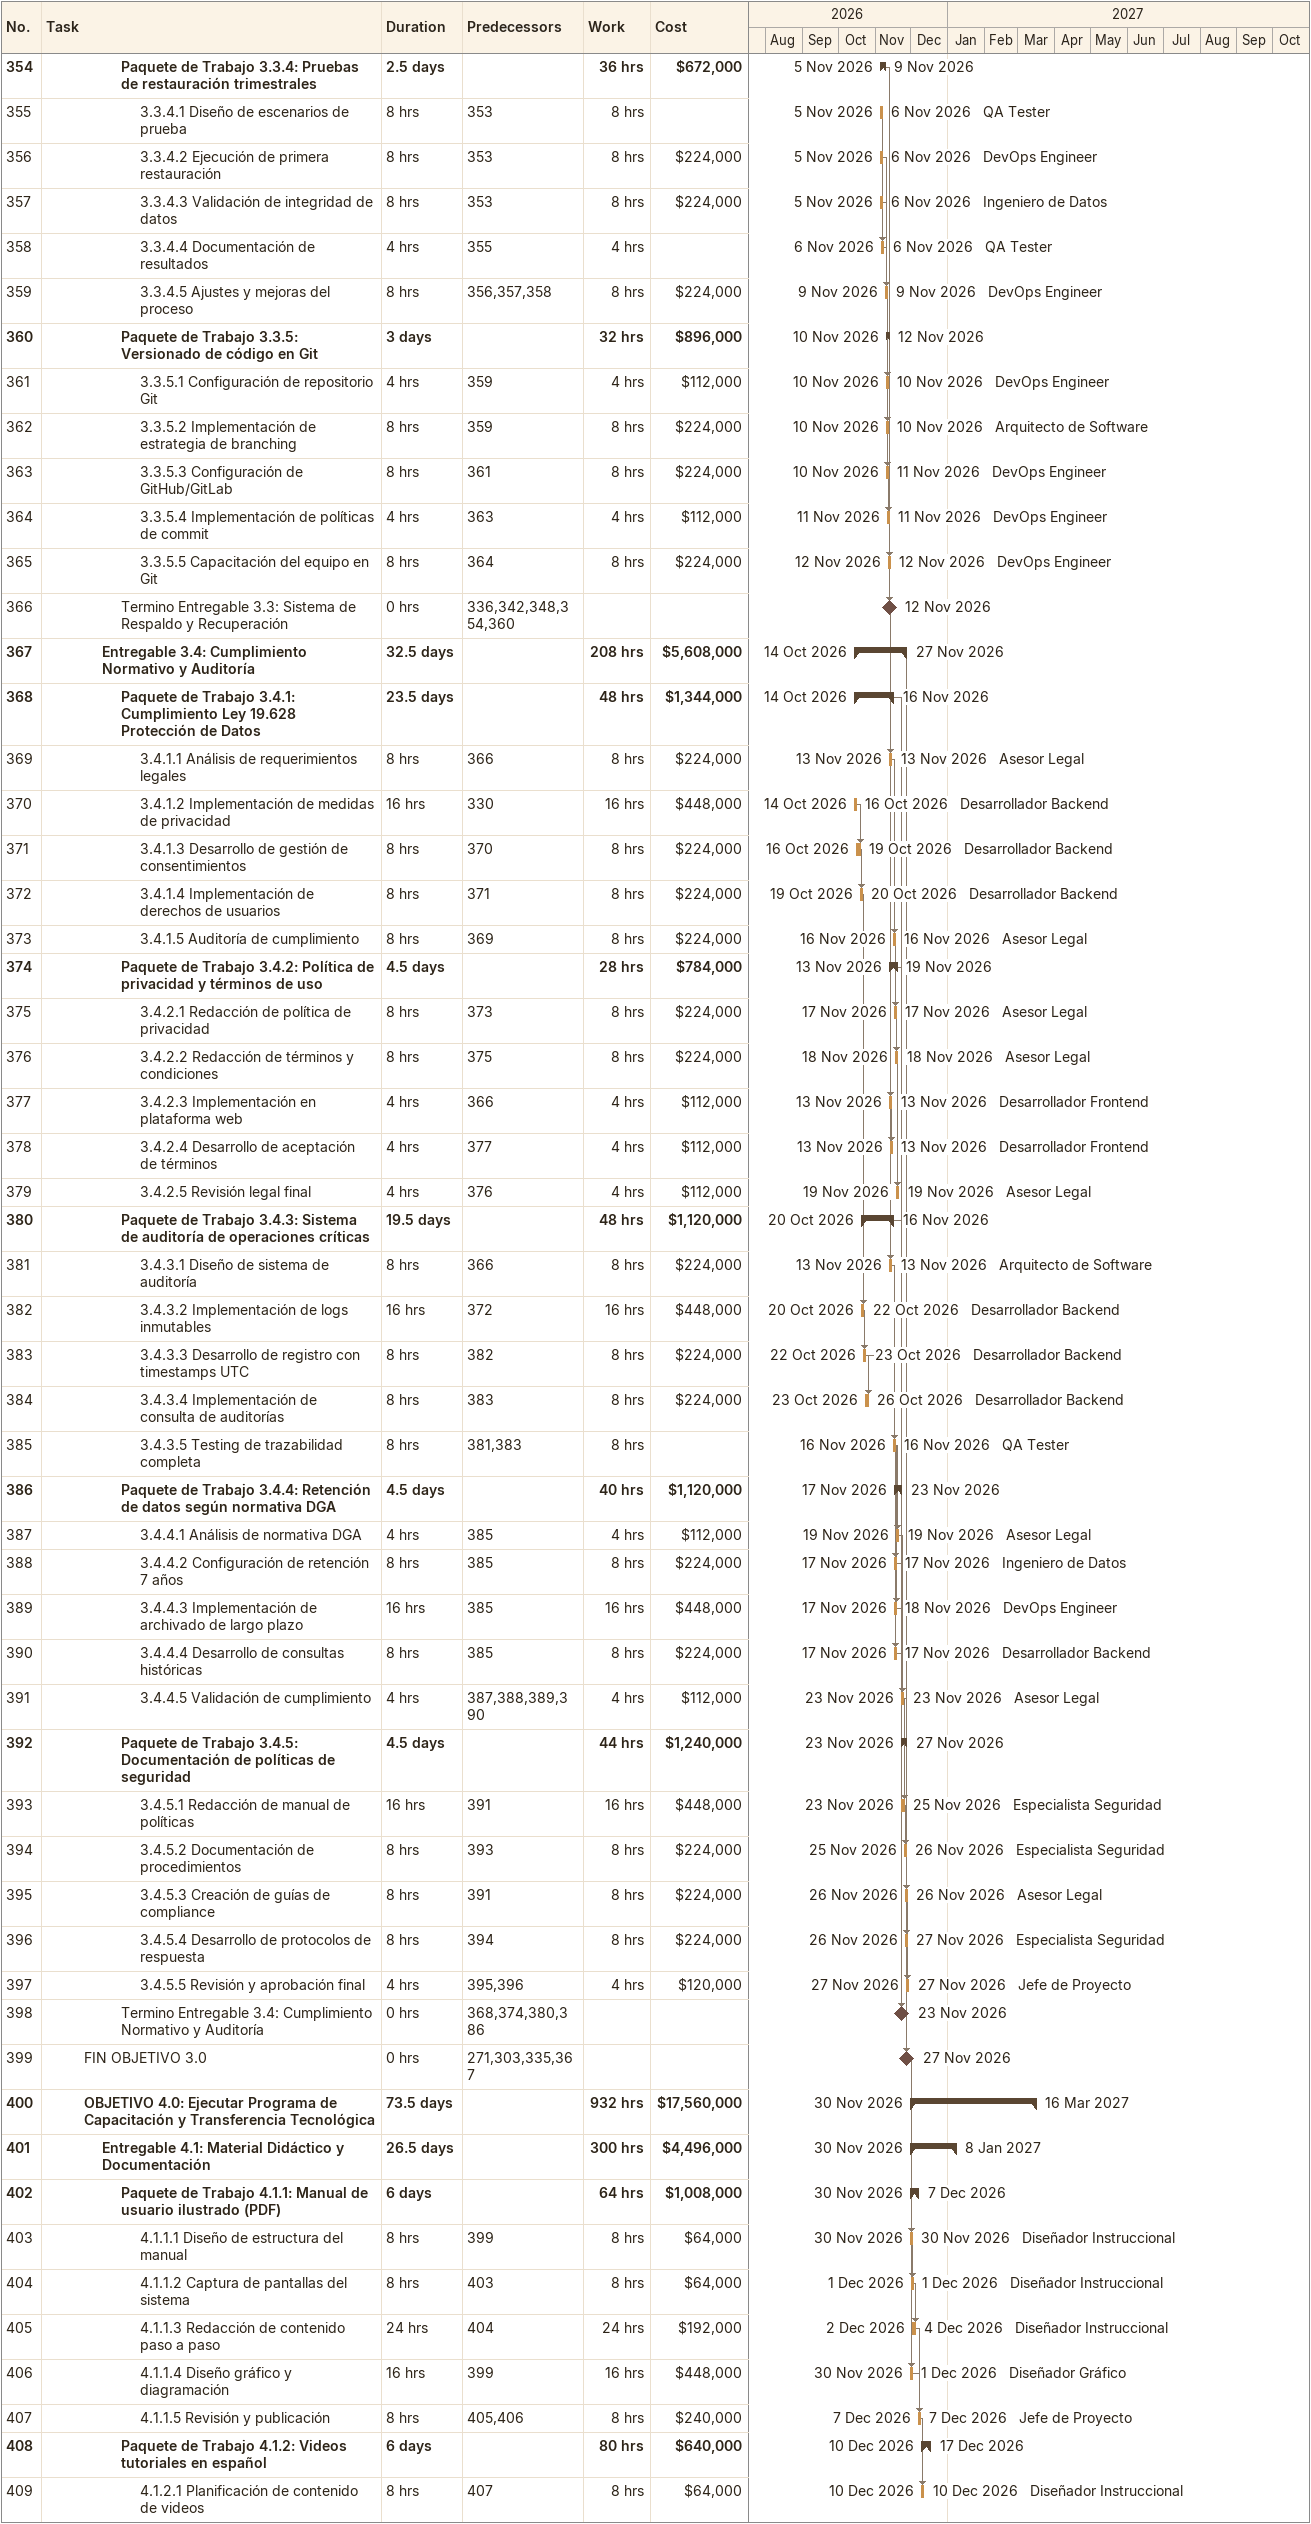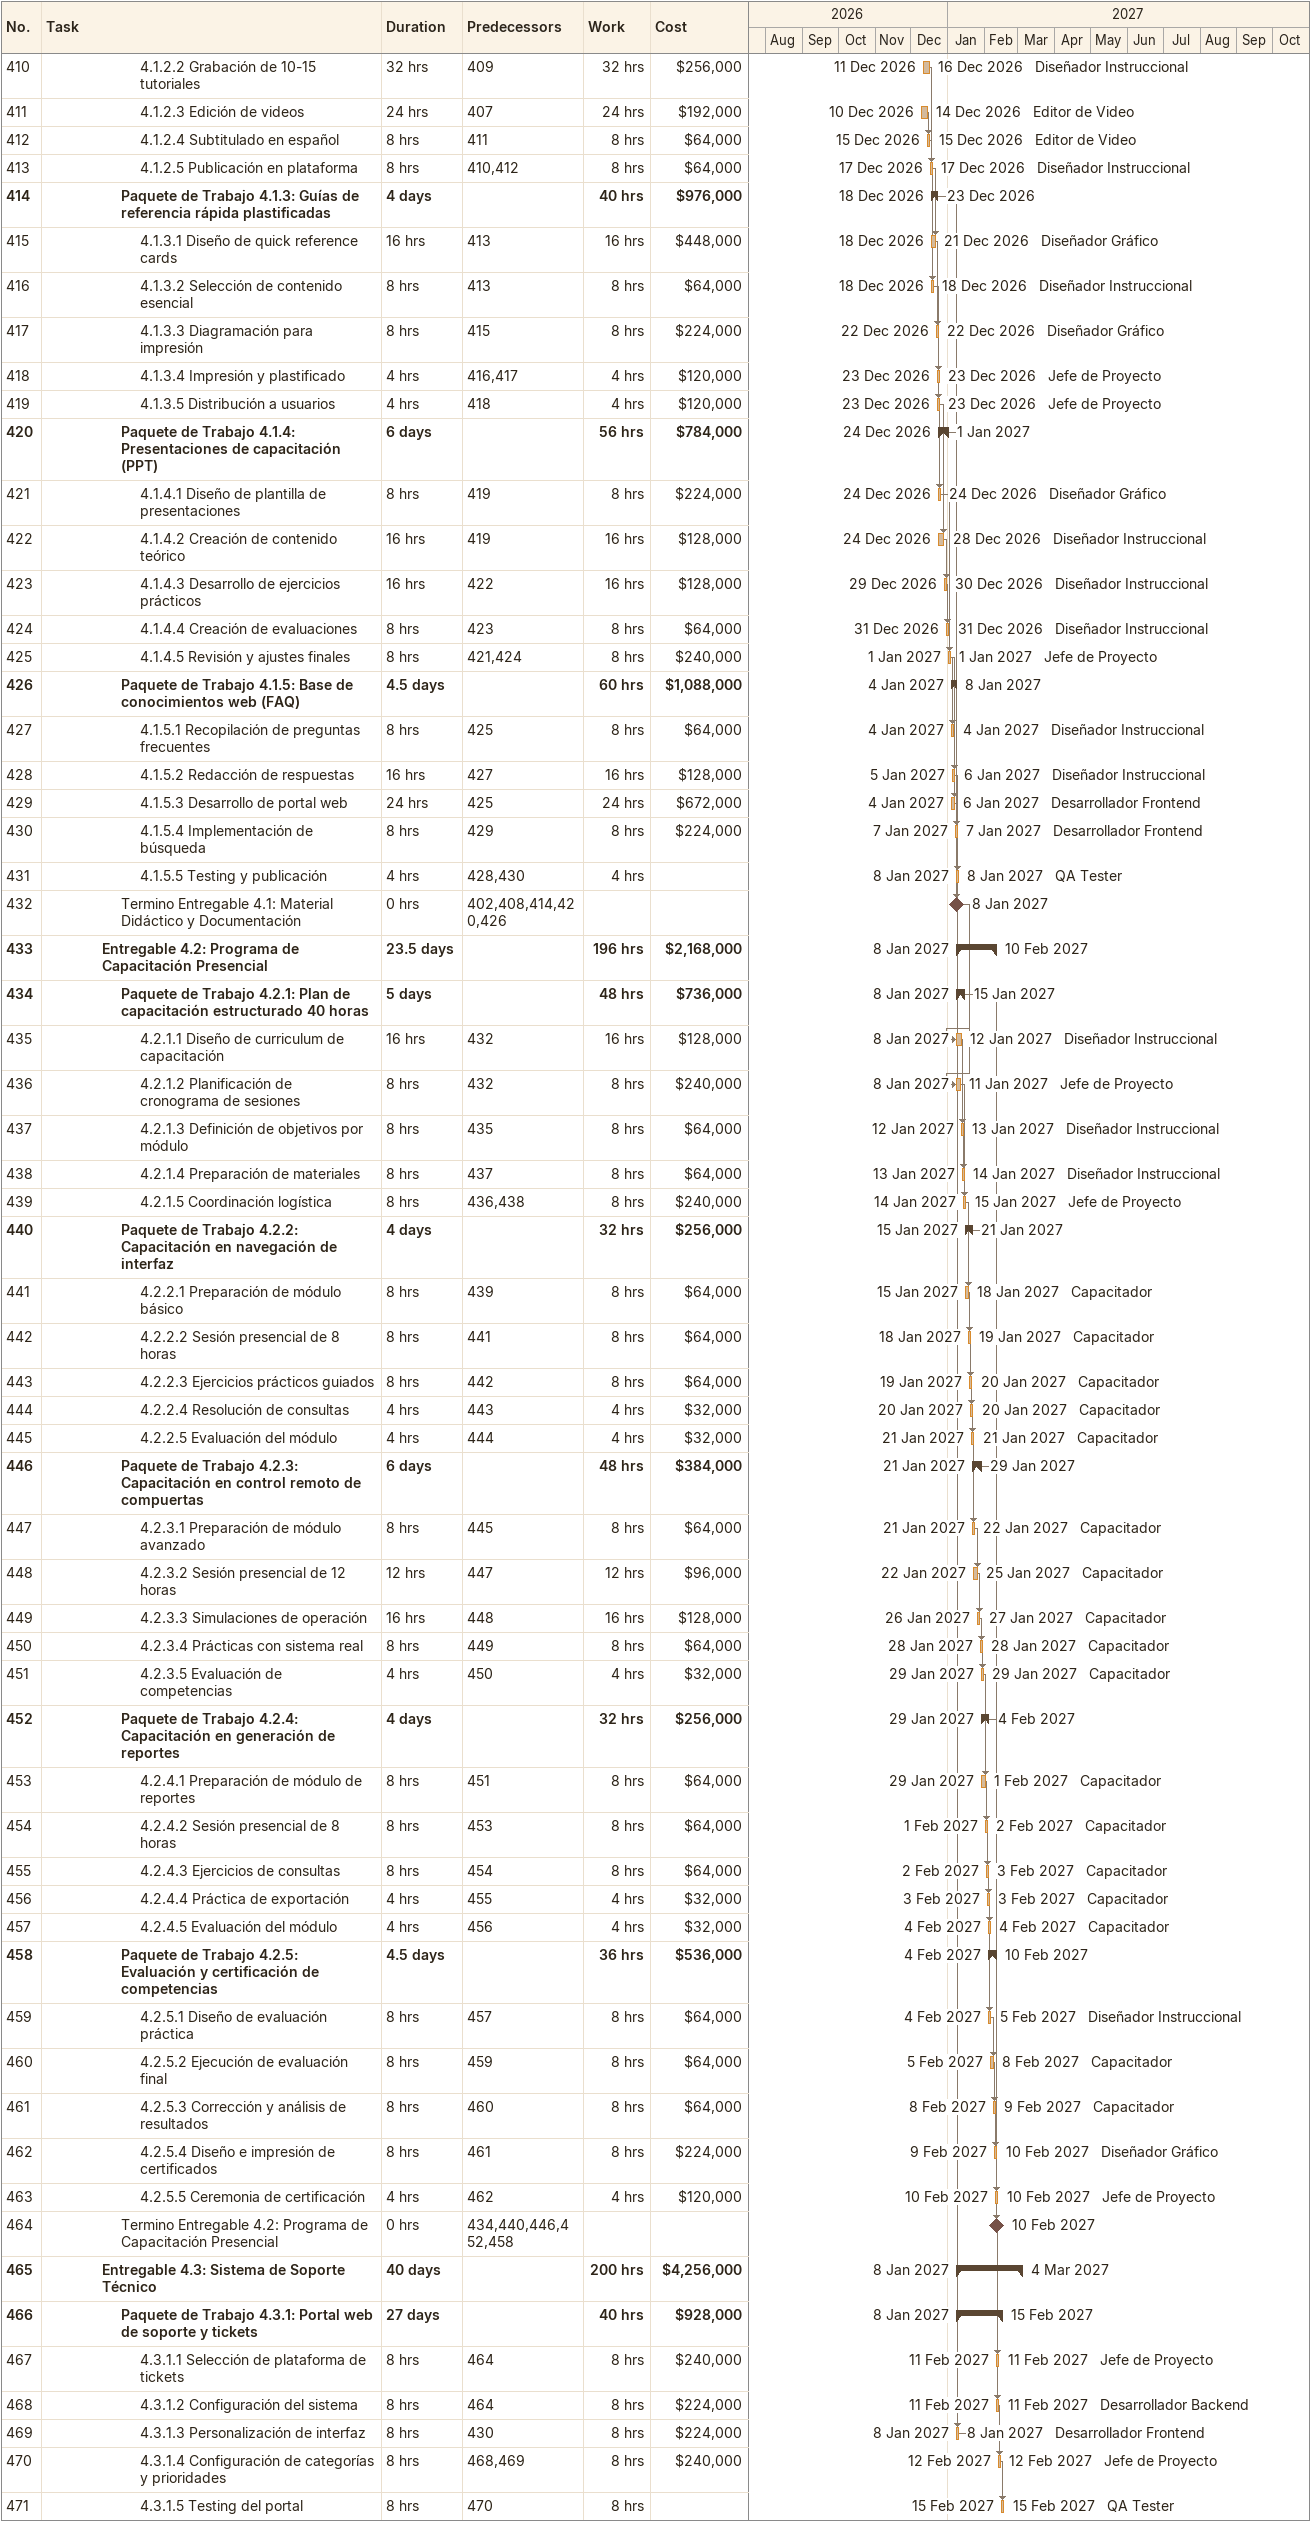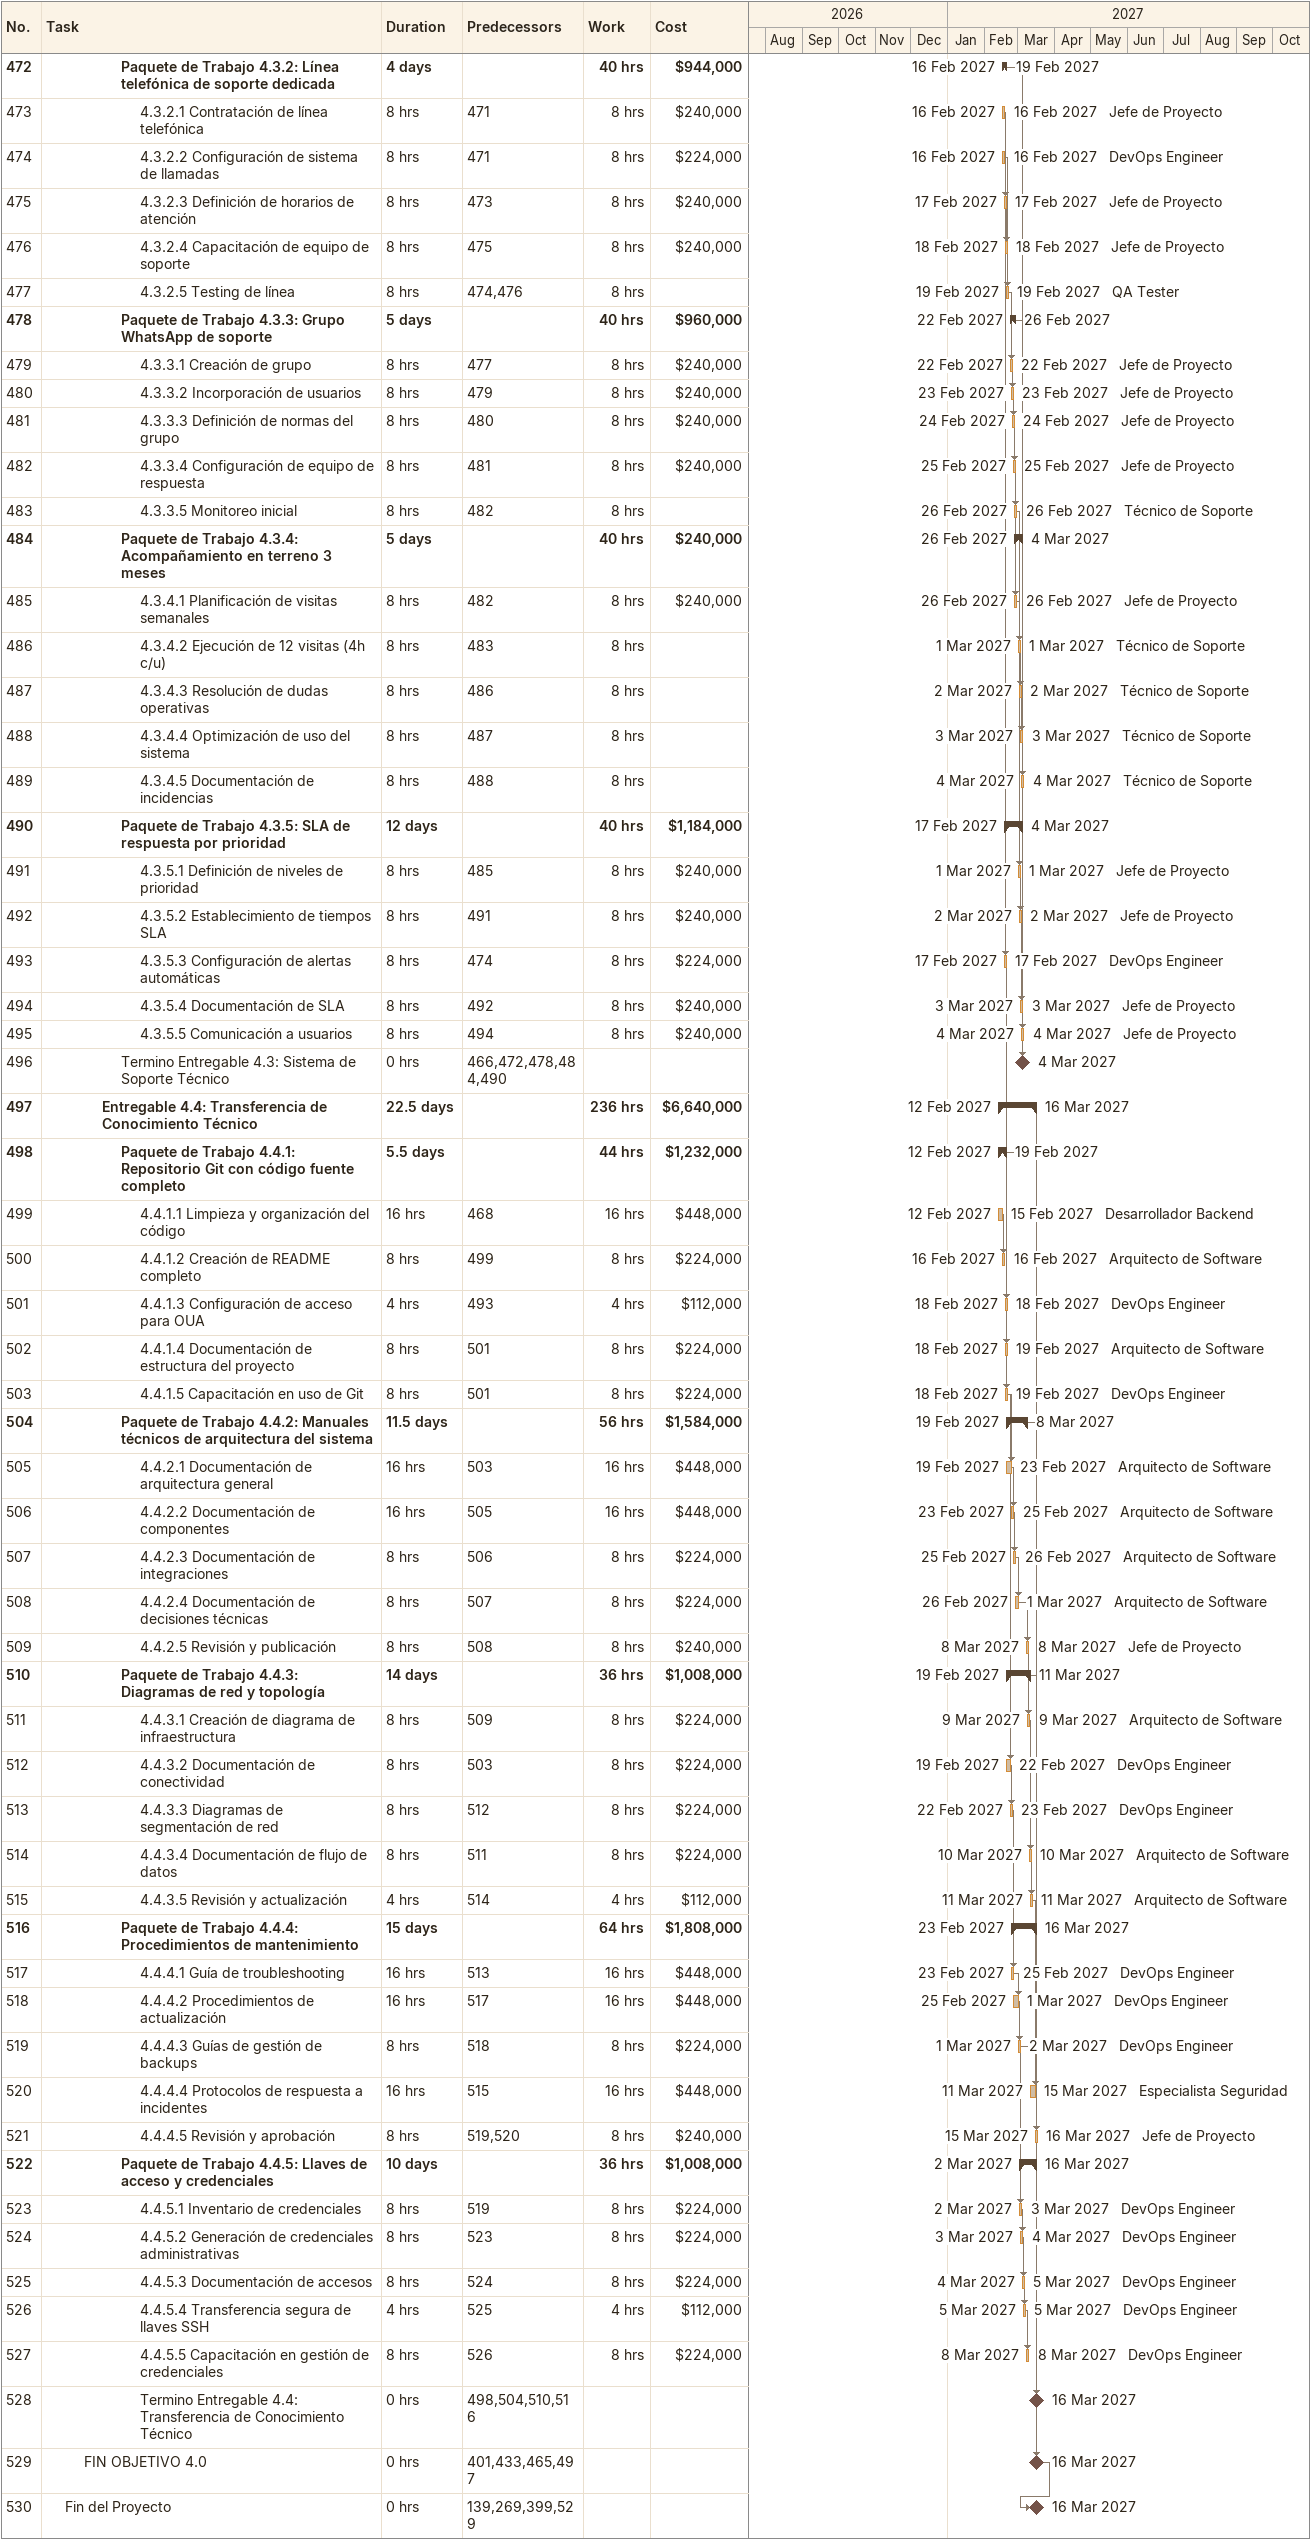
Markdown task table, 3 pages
| ID | Level | Task | Duration | Start | Finish | Predecessors | Resources | Work (h) | Cost ($) |
|---|---|---|---|---|---|---|---|---|---|
| 354 | 5 | **Paquete de Trabajo 3.3.4: Pruebas de restauración trimestrales** | 2.5d | 2026-11-05 | 2026-11-09 |  |  | 36 | 672000 |
| 355 | 6 | 3.3.4.1 Diseño de escenarios de prueba | 8h | 2026-11-05 | 2026-11-06 | 353 | QA Tester | 8 |  |
| 356 | 6 | 3.3.4.2 Ejecución de primera restauración | 8h | 2026-11-05 | 2026-11-06 | 353 | DevOps Engineer | 8 | 224000 |
| 357 | 6 | 3.3.4.3 Validación de integridad de datos | 8h | 2026-11-05 | 2026-11-06 | 353 | Ingeniero de Datos | 8 | 224000 |
| 358 | 6 | 3.3.4.4 Documentación de resultados | 4h | 2026-11-06 | 2026-11-06 | 355 | QA Tester | 4 |  |
| 359 | 6 | 3.3.4.5 Ajustes y mejoras del proceso | 8h | 2026-11-09 | 2026-11-09 | 356, 357, 358 | DevOps Engineer | 8 | 224000 |
| 360 | 5 | **Paquete de Trabajo 3.3.5: Versionado de código en Git** | 3d | 2026-11-10 | 2026-11-12 |  |  | 32 | 896000 |
| 361 | 6 | 3.3.5.1 Configuración de repositorio Git | 4h | 2026-11-10 | 2026-11-10 | 359 | DevOps Engineer | 4 | 112000 |
| 362 | 6 | 3.3.5.2 Implementación de estrategia de branching | 8h | 2026-11-10 | 2026-11-10 | 359 | Arquitecto de Software | 8 | 224000 |
| 363 | 6 | 3.3.5.3 Configuración de GitHub/GitLab | 8h | 2026-11-10 | 2026-11-11 | 361 | DevOps Engineer | 8 | 224000 |
| 364 | 6 | 3.3.5.4 Implementación de políticas de commit | 4h | 2026-11-11 | 2026-11-11 | 363 | DevOps Engineer | 4 | 112000 |
| 365 | 6 | 3.3.5.5 Capacitación del equipo en Git | 8h | 2026-11-12 | 2026-11-12 | 364 | DevOps Engineer | 8 | 224000 |
| 366 | 5 | Termino Entregable 3.3: Sistema de Respaldo y Recuperación | 0h | 2026-11-12 | 2026-11-12 | 336, 342, 348, 354, 360 |  |  |  |
| 367 | 4 | **Entregable 3.4: Cumplimiento Normativo y Auditoría** | 32.5d | 2026-10-14 | 2026-11-27 |  |  | 208 | 5608000 |
| 368 | 5 | **Paquete de Trabajo 3.4.1: Cumplimiento Ley 19.628 Protección de Datos** | 23.5d | 2026-10-14 | 2026-11-16 |  |  | 48 | 1344000 |
| 369 | 6 | 3.4.1.1 Análisis de requerimientos legales | 8h | 2026-11-13 | 2026-11-13 | 366 | Asesor Legal | 8 | 224000 |
| 370 | 6 | 3.4.1.2 Implementación de medidas de privacidad | 16h | 2026-10-14 | 2026-10-16 | 330 | Desarrollador Backend | 16 | 448000 |
| 371 | 6 | 3.4.1.3 Desarrollo de gestión de consentimientos | 8h | 2026-10-16 | 2026-10-19 | 370 | Desarrollador Backend | 8 | 224000 |
| 372 | 6 | 3.4.1.4 Implementación de derechos de usuarios | 8h | 2026-10-19 | 2026-10-20 | 371 | Desarrollador Backend | 8 | 224000 |
| 373 | 6 | 3.4.1.5 Auditoría de cumplimiento | 8h | 2026-11-16 | 2026-11-16 | 369 | Asesor Legal | 8 | 224000 |
| 374 | 5 | **Paquete de Trabajo 3.4.2: Política de privacidad y términos de uso** | 4.5d | 2026-11-13 | 2026-11-19 |  |  | 28 | 784000 |
| 375 | 6 | 3.4.2.1 Redacción de política de privacidad | 8h | 2026-11-17 | 2026-11-17 | 373 | Asesor Legal | 8 | 224000 |
| 376 | 6 | 3.4.2.2 Redacción de términos y condiciones | 8h | 2026-11-18 | 2026-11-18 | 375 | Asesor Legal | 8 | 224000 |
| 377 | 6 | 3.4.2.3 Implementación en plataforma web | 4h | 2026-11-13 | 2026-11-13 | 366 | Desarrollador Frontend | 4 | 112000 |
| 378 | 6 | 3.4.2.4 Desarrollo de aceptación de términos | 4h | 2026-11-13 | 2026-11-13 | 377 | Desarrollador Frontend | 4 | 112000 |
| 379 | 6 | 3.4.2.5 Revisión legal final | 4h | 2026-11-19 | 2026-11-19 | 376 | Asesor Legal | 4 | 112000 |
| 380 | 5 | **Paquete de Trabajo 3.4.3: Sistema de auditoría de operaciones críticas** | 19.5d | 2026-10-20 | 2026-11-16 |  |  | 48 | 1120000 |
| 381 | 6 | 3.4.3.1 Diseño de sistema de auditoría | 8h | 2026-11-13 | 2026-11-13 | 366 | Arquitecto de Software | 8 | 224000 |
| 382 | 6 | 3.4.3.2 Implementación de logs inmutables | 16h | 2026-10-20 | 2026-10-22 | 372 | Desarrollador Backend | 16 | 448000 |
| 383 | 6 | 3.4.3.3 Desarrollo de registro con timestamps UTC | 8h | 2026-10-22 | 2026-10-23 | 382 | Desarrollador Backend | 8 | 224000 |
| 384 | 6 | 3.4.3.4 Implementación de consulta de auditorías | 8h | 2026-10-23 | 2026-10-26 | 383 | Desarrollador Backend | 8 | 224000 |
| 385 | 6 | 3.4.3.5 Testing de trazabilidad completa | 8h | 2026-11-16 | 2026-11-16 | 381, 383 | QA Tester | 8 |  |
| 386 | 5 | **Paquete de Trabajo 3.4.4: Retención de datos según normativa DGA** | 4.5d | 2026-11-17 | 2026-11-23 |  |  | 40 | 1120000 |
| 387 | 6 | 3.4.4.1 Análisis de normativa DGA | 4h | 2026-11-19 | 2026-11-19 | 385 | Asesor Legal | 4 | 112000 |
| 388 | 6 | 3.4.4.2 Configuración de retención 7 años | 8h | 2026-11-17 | 2026-11-17 | 385 | Ingeniero de Datos | 8 | 224000 |
| 389 | 6 | 3.4.4.3 Implementación de archivado de largo plazo | 16h | 2026-11-17 | 2026-11-18 | 385 | DevOps Engineer | 16 | 448000 |
| 390 | 6 | 3.4.4.4 Desarrollo de consultas históricas | 8h | 2026-11-17 | 2026-11-17 | 385 | Desarrollador Backend | 8 | 224000 |
| 391 | 6 | 3.4.4.5 Validación de cumplimiento | 4h | 2026-11-23 | 2026-11-23 | 387, 388, 389, 390 | Asesor Legal | 4 | 112000 |
| 392 | 5 | **Paquete de Trabajo 3.4.5: Documentación de políticas de seguridad** | 4.5d | 2026-11-23 | 2026-11-27 |  |  | 44 | 1240000 |
| 393 | 6 | 3.4.5.1 Redacción de manual de políticas | 16h | 2026-11-23 | 2026-11-25 | 391 | Especialista Seguridad | 16 | 448000 |
| 394 | 6 | 3.4.5.2 Documentación de procedimientos | 8h | 2026-11-25 | 2026-11-26 | 393 | Especialista Seguridad | 8 | 224000 |
| 395 | 6 | 3.4.5.3 Creación de guías de compliance | 8h | 2026-11-26 | 2026-11-26 | 391 | Asesor Legal | 8 | 224000 |
| 396 | 6 | 3.4.5.4 Desarrollo de protocolos de respuesta | 8h | 2026-11-26 | 2026-11-27 | 394 | Especialista Seguridad | 8 | 224000 |
| 397 | 6 | 3.4.5.5 Revisión y aprobación final | 4h | 2026-11-27 | 2026-11-27 | 395, 396 | Jefe de Proyecto | 4 | 120000 |
| 398 | 5 | Termino Entregable 3.4: Cumplimiento Normativo y Auditoría | 0h | 2026-11-23 | 2026-11-23 | 368, 374, 380, 386 |  |  |  |
| 399 | 3 | FIN OBJETIVO 3.0 | 0h | 2026-11-27 | 2026-11-27 | 271, 303, 335, 367 |  |  |  |
| 400 | 3 | **OBJETIVO 4.0: Ejecutar Programa de Capacitación y Transferencia Tecnológica** | 73.5d | 2026-11-30 | 2027-03-16 |  |  | 932 | 17560000 |
| 401 | 4 | **Entregable 4.1: Material Didáctico y Documentación** | 26.5d | 2026-11-30 | 2027-01-08 |  |  | 300 | 4496000 |
| 402 | 5 | **Paquete de Trabajo 4.1.1: Manual de usuario ilustrado (PDF)** | 6d | 2026-11-30 | 2026-12-07 |  |  | 64 | 1008000 |
| 403 | 6 | 4.1.1.1 Diseño de estructura del manual | 8h | 2026-11-30 | 2026-11-30 | 399 | Diseñador Instruccional | 8 | 64000 |
| 404 | 6 | 4.1.1.2 Captura de pantallas del sistema | 8h | 2026-12-01 | 2026-12-01 | 403 | Diseñador Instruccional | 8 | 64000 |
| 405 | 6 | 4.1.1.3 Redacción de contenido paso a paso | 24h | 2026-12-02 | 2026-12-04 | 404 | Diseñador Instruccional | 24 | 192000 |
| 406 | 6 | 4.1.1.4 Diseño gráfico y diagramación | 16h | 2026-11-30 | 2026-12-01 | 399 | Diseñador Gráfico | 16 | 448000 |
| 407 | 6 | 4.1.1.5 Revisión y publicación | 8h | 2026-12-07 | 2026-12-07 | 405, 406 | Jefe de Proyecto | 8 | 240000 |
| 408 | 5 | **Paquete de Trabajo 4.1.2: Videos tutoriales en español** | 6d | 2026-12-10 | 2026-12-17 |  |  | 80 | 640000 |
| 409 | 6 | 4.1.2.1 Planificación de contenido de videos | 8h | 2026-12-10 | 2026-12-10 | 407 | Diseñador Instruccional | 8 | 64000 |
| 410 | 6 | 4.1.2.2 Grabación de 10-15 tutoriales | 32h | 2026-12-11 | 2026-12-16 | 409 | Diseñador Instruccional | 32 | 256000 |
| 411 | 6 | 4.1.2.3 Edición de videos | 24h | 2026-12-10 | 2026-12-14 | 407 | Editor de Video | 24 | 192000 |
| 412 | 6 | 4.1.2.4 Subtitulado en español | 8h | 2026-12-15 | 2026-12-15 | 411 | Editor de Video | 8 | 64000 |
| 413 | 6 | 4.1.2.5 Publicación en plataforma | 8h | 2026-12-17 | 2026-12-17 | 410, 412 | Diseñador Instruccional | 8 | 64000 |
| 414 | 5 | **Paquete de Trabajo 4.1.3: Guías de referencia rápida plastificadas** | 4d | 2026-12-18 | 2026-12-23 |  |  | 40 | 976000 |
| 415 | 6 | 4.1.3.1 Diseño de quick reference cards | 16h | 2026-12-18 | 2026-12-21 | 413 | Diseñador Gráfico | 16 | 448000 |
| 416 | 6 | 4.1.3.2 Selección de contenido esencial | 8h | 2026-12-18 | 2026-12-18 | 413 | Diseñador Instruccional | 8 | 64000 |
| 417 | 6 | 4.1.3.3 Diagramación para impresión | 8h | 2026-12-22 | 2026-12-22 | 415 | Diseñador Gráfico | 8 | 224000 |
| 418 | 6 | 4.1.3.4 Impresión y plastificado | 4h | 2026-12-23 | 2026-12-23 | 416, 417 | Jefe de Proyecto | 4 | 120000 |
| 419 | 6 | 4.1.3.5 Distribución a usuarios | 4h | 2026-12-23 | 2026-12-23 | 418 | Jefe de Proyecto | 4 | 120000 |
| 420 | 5 | **Paquete de Trabajo 4.1.4: Presentaciones de capacitación (PPT)** | 6d | 2026-12-24 | 2027-01-01 |  |  | 56 | 784000 |
| 421 | 6 | 4.1.4.1 Diseño de plantilla de presentaciones | 8h | 2026-12-24 | 2026-12-24 | 419 | Diseñador Gráfico | 8 | 224000 |
| 422 | 6 | 4.1.4.2 Creación de contenido teórico | 16h | 2026-12-24 | 2026-12-28 | 419 | Diseñador Instruccional | 16 | 128000 |
| 423 | 6 | 4.1.4.3 Desarrollo de ejercicios prácticos | 16h | 2026-12-29 | 2026-12-30 | 422 | Diseñador Instruccional | 16 | 128000 |
| 424 | 6 | 4.1.4.4 Creación de evaluaciones | 8h | 2026-12-31 | 2026-12-31 | 423 | Diseñador Instruccional | 8 | 64000 |
| 425 | 6 | 4.1.4.5 Revisión y ajustes finales | 8h | 2027-01-01 | 2027-01-01 | 421, 424 | Jefe de Proyecto | 8 | 240000 |
| 426 | 5 | **Paquete de Trabajo 4.1.5: Base de conocimientos web (FAQ)** | 4.5d | 2027-01-04 | 2027-01-08 |  |  | 60 | 1088000 |
| 427 | 6 | 4.1.5.1 Recopilación de preguntas frecuentes | 8h | 2027-01-04 | 2027-01-04 | 425 | Diseñador Instruccional | 8 | 64000 |
| 428 | 6 | 4.1.5.2 Redacción de respuestas | 16h | 2027-01-05 | 2027-01-06 | 427 | Diseñador Instruccional | 16 | 128000 |
| 429 | 6 | 4.1.5.3 Desarrollo de portal web | 24h | 2027-01-04 | 2027-01-06 | 425 | Desarrollador Frontend | 24 | 672000 |
| 430 | 6 | 4.1.5.4 Implementación de búsqueda | 8h | 2027-01-07 | 2027-01-07 | 429 | Desarrollador Frontend | 8 | 224000 |
| 431 | 6 | 4.1.5.5 Testing y publicación | 4h | 2027-01-08 | 2027-01-08 | 428, 430 | QA Tester | 4 |  |
| 432 | 5 | Termino Entregable 4.1: Material Didáctico y Documentación | 0h | 2027-01-08 | 2027-01-08 | 402, 408, 414, 420, 426 |  |  |  |
| 433 | 4 | **Entregable 4.2: Programa de Capacitación Presencial** | 23.5d | 2027-01-08 | 2027-02-10 |  |  | 196 | 2168000 |
| 434 | 5 | **Paquete de Trabajo 4.2.1: Plan de capacitación estructurado 40 horas** | 5d | 2027-01-08 | 2027-01-15 |  |  | 48 | 736000 |
| 435 | 6 | 4.2.1.1 Diseño de curriculum de capacitación | 16h | 2027-01-08 | 2027-01-12 | 432 | Diseñador Instruccional | 16 | 128000 |
| 436 | 6 | 4.2.1.2 Planificación de cronograma de sesiones | 8h | 2027-01-08 | 2027-01-11 | 432 | Jefe de Proyecto | 8 | 240000 |
| 437 | 6 | 4.2.1.3 Definición de objetivos por módulo | 8h | 2027-01-12 | 2027-01-13 | 435 | Diseñador Instruccional | 8 | 64000 |
| 438 | 6 | 4.2.1.4 Preparación de materiales | 8h | 2027-01-13 | 2027-01-14 | 437 | Diseñador Instruccional | 8 | 64000 |
| 439 | 6 | 4.2.1.5 Coordinación logística | 8h | 2027-01-14 | 2027-01-15 | 436, 438 | Jefe de Proyecto | 8 | 240000 |
| 440 | 5 | **Paquete de Trabajo 4.2.2: Capacitación en navegación de interfaz** | 4d | 2027-01-15 | 2027-01-21 |  |  | 32 | 256000 |
| 441 | 6 | 4.2.2.1 Preparación de módulo básico | 8h | 2027-01-15 | 2027-01-18 | 439 | Capacitador | 8 | 64000 |
| 442 | 6 | 4.2.2.2 Sesión presencial de 8 horas | 8h | 2027-01-18 | 2027-01-19 | 441 | Capacitador | 8 | 64000 |
| 443 | 6 | 4.2.2.3 Ejercicios prácticos guiados | 8h | 2027-01-19 | 2027-01-20 | 442 | Capacitador | 8 | 64000 |
| 444 | 6 | 4.2.2.4 Resolución de consultas | 4h | 2027-01-20 | 2027-01-20 | 443 | Capacitador | 4 | 32000 |
| 445 | 6 | 4.2.2.5 Evaluación del módulo | 4h | 2027-01-21 | 2027-01-21 | 444 | Capacitador | 4 | 32000 |
| 446 | 5 | **Paquete de Trabajo 4.2.3: Capacitación en control remoto de compuertas** | 6d | 2027-01-21 | 2027-01-29 |  |  | 48 | 384000 |
| 447 | 6 | 4.2.3.1 Preparación de módulo avanzado | 8h | 2027-01-21 | 2027-01-22 | 445 | Capacitador | 8 | 64000 |
| 448 | 6 | 4.2.3.2 Sesión presencial de 12 horas | 12h | 2027-01-22 | 2027-01-25 | 447 | Capacitador | 12 | 96000 |
| 449 | 6 | 4.2.3.3 Simulaciones de operación | 16h | 2027-01-26 | 2027-01-27 | 448 | Capacitador | 16 | 128000 |
| 450 | 6 | 4.2.3.4 Prácticas con sistema real | 8h | 2027-01-28 | 2027-01-28 | 449 | Capacitador | 8 | 64000 |
| 451 | 6 | 4.2.3.5 Evaluación de competencias | 4h | 2027-01-29 | 2027-01-29 | 450 | Capacitador | 4 | 32000 |
| 452 | 5 | **Paquete de Trabajo 4.2.4: Capacitación en generación de reportes** | 4d | 2027-01-29 | 2027-02-04 |  |  | 32 | 256000 |
| 453 | 6 | 4.2.4.1 Preparación de módulo de reportes | 8h | 2027-01-29 | 2027-02-01 | 451 | Capacitador | 8 | 64000 |
| 454 | 6 | 4.2.4.2 Sesión presencial de 8 horas | 8h | 2027-02-01 | 2027-02-02 | 453 | Capacitador | 8 | 64000 |
| 455 | 6 | 4.2.4.3 Ejercicios de consultas | 8h | 2027-02-02 | 2027-02-03 | 454 | Capacitador | 8 | 64000 |
| 456 | 6 | 4.2.4.4 Práctica de exportación | 4h | 2027-02-03 | 2027-02-03 | 455 | Capacitador | 4 | 32000 |
| 457 | 6 | 4.2.4.5 Evaluación del módulo | 4h | 2027-02-04 | 2027-02-04 | 456 | Capacitador | 4 | 32000 |
| 458 | 5 | **Paquete de Trabajo 4.2.5: Evaluación y certificación de competencias** | 4.5d | 2027-02-04 | 2027-02-10 |  |  | 36 | 536000 |
| 459 | 6 | 4.2.5.1 Diseño de evaluación práctica | 8h | 2027-02-04 | 2027-02-05 | 457 | Diseñador Instruccional | 8 | 64000 |
| 460 | 6 | 4.2.5.2 Ejecución de evaluación final | 8h | 2027-02-05 | 2027-02-08 | 459 | Capacitador | 8 | 64000 |
| 461 | 6 | 4.2.5.3 Corrección y análisis de resultados | 8h | 2027-02-08 | 2027-02-09 | 460 | Capacitador | 8 | 64000 |
| 462 | 6 | 4.2.5.4 Diseño e impresión de certificados | 8h | 2027-02-09 | 2027-02-10 | 461 | Diseñador Gráfico | 8 | 224000 |
| 463 | 6 | 4.2.5.5 Ceremonia de certificación | 4h | 2027-02-10 | 2027-02-10 | 462 | Jefe de Proyecto | 4 | 120000 |
| 464 | 5 | Termino Entregable 4.2: Programa de Capacitación Presencial | 0h | 2027-02-10 | 2027-02-10 | 434, 440, 446, 452, 458 |  |  |  |
| 465 | 4 | **Entregable 4.3: Sistema de Soporte Técnico** | 40d | 2027-01-08 | 2027-03-04 |  |  | 200 | 4256000 |
| 466 | 5 | **Paquete de Trabajo 4.3.1: Portal web de soporte y tickets** | 27d | 2027-01-08 | 2027-02-15 |  |  | 40 | 928000 |
| 467 | 6 | 4.3.1.1 Selección de plataforma de tickets | 8h | 2027-02-11 | 2027-02-11 | 464 | Jefe de Proyecto | 8 | 240000 |
| 468 | 6 | 4.3.1.2 Configuración del sistema | 8h | 2027-02-11 | 2027-02-11 | 464 | Desarrollador Backend | 8 | 224000 |
| 469 | 6 | 4.3.1.3 Personalización de interfaz | 8h | 2027-01-08 | 2027-01-08 | 430 | Desarrollador Frontend | 8 | 224000 |
| 470 | 6 | 4.3.1.4 Configuración de categorías y prioridades | 8h | 2027-02-12 | 2027-02-12 | 468, 469 | Jefe de Proyecto | 8 | 240000 |
| 471 | 6 | 4.3.1.5 Testing del portal | 8h | 2027-02-15 | 2027-02-15 | 470 | QA Tester | 8 |  |
| 472 | 5 | **Paquete de Trabajo 4.3.2: Línea telefónica de soporte dedicada** | 4d | 2027-02-16 | 2027-02-19 |  |  | 40 | 944000 |
| 473 | 6 | 4.3.2.1 Contratación de línea telefónica | 8h | 2027-02-16 | 2027-02-16 | 471 | Jefe de Proyecto | 8 | 240000 |
| 474 | 6 | 4.3.2.2 Configuración de sistema de llamadas | 8h | 2027-02-16 | 2027-02-16 | 471 | DevOps Engineer | 8 | 224000 |
| 475 | 6 | 4.3.2.3 Definición de horarios de atención | 8h | 2027-02-17 | 2027-02-17 | 473 | Jefe de Proyecto | 8 | 240000 |
| 476 | 6 | 4.3.2.4 Capacitación de equipo de soporte | 8h | 2027-02-18 | 2027-02-18 | 475 | Jefe de Proyecto | 8 | 240000 |
| 477 | 6 | 4.3.2.5 Testing de línea | 8h | 2027-02-19 | 2027-02-19 | 474, 476 | QA Tester | 8 |  |
| 478 | 5 | **Paquete de Trabajo 4.3.3: Grupo WhatsApp de soporte** | 5d | 2027-02-22 | 2027-02-26 |  |  | 40 | 960000 |
| 479 | 6 | 4.3.3.1 Creación de grupo | 8h | 2027-02-22 | 2027-02-22 | 477 | Jefe de Proyecto | 8 | 240000 |
| 480 | 6 | 4.3.3.2 Incorporación de usuarios | 8h | 2027-02-23 | 2027-02-23 | 479 | Jefe de Proyecto | 8 | 240000 |
| 481 | 6 | 4.3.3.3 Definición de normas del grupo | 8h | 2027-02-24 | 2027-02-24 | 480 | Jefe de Proyecto | 8 | 240000 |
| 482 | 6 | 4.3.3.4 Configuración de equipo de respuesta | 8h | 2027-02-25 | 2027-02-25 | 481 | Jefe de Proyecto | 8 | 240000 |
| 483 | 6 | 4.3.3.5 Monitoreo inicial | 8h | 2027-02-26 | 2027-02-26 | 482 | Técnico de Soporte | 8 |  |
| 484 | 5 | **Paquete de Trabajo 4.3.4: Acompañamiento en terreno 3 meses** | 5d | 2027-02-26 | 2027-03-04 |  |  | 40 | 240000 |
| 485 | 6 | 4.3.4.1 Planificación de visitas semanales | 8h | 2027-02-26 | 2027-02-26 | 482 | Jefe de Proyecto | 8 | 240000 |
| 486 | 6 | 4.3.4.2 Ejecución de 12 visitas (4h c/u) | 8h | 2027-03-01 | 2027-03-01 | 483 | Técnico de Soporte | 8 |  |
| 487 | 6 | 4.3.4.3 Resolución de dudas operativas | 8h | 2027-03-02 | 2027-03-02 | 486 | Técnico de Soporte | 8 |  |
| 488 | 6 | 4.3.4.4 Optimización de uso del sistema | 8h | 2027-03-03 | 2027-03-03 | 487 | Técnico de Soporte | 8 |  |
| 489 | 6 | 4.3.4.5 Documentación de incidencias | 8h | 2027-03-04 | 2027-03-04 | 488 | Técnico de Soporte | 8 |  |
| 490 | 5 | **Paquete de Trabajo 4.3.5: SLA de respuesta por prioridad** | 12d | 2027-02-17 | 2027-03-04 |  |  | 40 | 1184000 |
| 491 | 6 | 4.3.5.1 Definición de niveles de prioridad | 8h | 2027-03-01 | 2027-03-01 | 485 | Jefe de Proyecto | 8 | 240000 |
| 492 | 6 | 4.3.5.2 Establecimiento de tiempos SLA | 8h | 2027-03-02 | 2027-03-02 | 491 | Jefe de Proyecto | 8 | 240000 |
| 493 | 6 | 4.3.5.3 Configuración de alertas automáticas | 8h | 2027-02-17 | 2027-02-17 | 474 | DevOps Engineer | 8 | 224000 |
| 494 | 6 | 4.3.5.4 Documentación de SLA | 8h | 2027-03-03 | 2027-03-03 | 492 | Jefe de Proyecto | 8 | 240000 |
| 495 | 6 | 4.3.5.5 Comunicación a usuarios | 8h | 2027-03-04 | 2027-03-04 | 494 | Jefe de Proyecto | 8 | 240000 |
| 496 | 5 | Termino Entregable 4.3: Sistema de Soporte Técnico | 0h | 2027-03-04 | 2027-03-04 | 466, 472, 478, 484, 490 |  |  |  |
| 497 | 4 | **Entregable 4.4: Transferencia de Conocimiento Técnico** | 22.5d | 2027-02-12 | 2027-03-16 |  |  | 236 | 6640000 |
| 498 | 5 | **Paquete de Trabajo 4.4.1: Repositorio Git con código fuente completo** | 5.5d | 2027-02-12 | 2027-02-19 |  |  | 44 | 1232000 |
| 499 | 6 | 4.4.1.1 Limpieza y organización del código | 16h | 2027-02-12 | 2027-02-15 | 468 | Desarrollador Backend | 16 | 448000 |
| 500 | 6 | 4.4.1.2 Creación de README completo | 8h | 2027-02-16 | 2027-02-16 | 499 | Arquitecto de Software | 8 | 224000 |
| 501 | 6 | 4.4.1.3 Configuración de acceso para OUA | 4h | 2027-02-18 | 2027-02-18 | 493 | DevOps Engineer | 4 | 112000 |
| 502 | 6 | 4.4.1.4 Documentación de estructura del proyecto | 8h | 2027-02-18 | 2027-02-19 | 501 | Arquitecto de Software | 8 | 224000 |
| 503 | 6 | 4.4.1.5 Capacitación en uso de Git | 8h | 2027-02-18 | 2027-02-19 | 501 | DevOps Engineer | 8 | 224000 |
| 504 | 5 | **Paquete de Trabajo 4.4.2: Manuales técnicos de arquitectura del sistema** | 11.5d | 2027-02-19 | 2027-03-08 |  |  | 56 | 1584000 |
| 505 | 6 | 4.4.2.1 Documentación de arquitectura general | 16h | 2027-02-19 | 2027-02-23 | 503 | Arquitecto de Software | 16 | 448000 |
| 506 | 6 | 4.4.2.2 Documentación de componentes | 16h | 2027-02-23 | 2027-02-25 | 505 | Arquitecto de Software | 16 | 448000 |
| 507 | 6 | 4.4.2.3 Documentación de integraciones | 8h | 2027-02-25 | 2027-02-26 | 506 | Arquitecto de Software | 8 | 224000 |
| 508 | 6 | 4.4.2.4 Documentación de decisiones técnicas | 8h | 2027-02-26 | 2027-03-01 | 507 | Arquitecto de Software | 8 | 224000 |
| 509 | 6 | 4.4.2.5 Revisión y publicación | 8h | 2027-03-08 | 2027-03-08 | 508 | Jefe de Proyecto | 8 | 240000 |
| 510 | 5 | **Paquete de Trabajo 4.4.3: Diagramas de red y topología** | 14d | 2027-02-19 | 2027-03-11 |  |  | 36 | 1008000 |
| 511 | 6 | 4.4.3.1 Creación de diagrama de infraestructura | 8h | 2027-03-09 | 2027-03-09 | 509 | Arquitecto de Software | 8 | 224000 |
| 512 | 6 | 4.4.3.2 Documentación de conectividad | 8h | 2027-02-19 | 2027-02-22 | 503 | DevOps Engineer | 8 | 224000 |
| 513 | 6 | 4.4.3.3 Diagramas de segmentación de red | 8h | 2027-02-22 | 2027-02-23 | 512 | DevOps Engineer | 8 | 224000 |
| 514 | 6 | 4.4.3.4 Documentación de flujo de datos | 8h | 2027-03-10 | 2027-03-10 | 511 | Arquitecto de Software | 8 | 224000 |
| 515 | 6 | 4.4.3.5 Revisión y actualización | 4h | 2027-03-11 | 2027-03-11 | 514 | Arquitecto de Software | 4 | 112000 |
| 516 | 5 | **Paquete de Trabajo 4.4.4: Procedimientos de mantenimiento** | 15d | 2027-02-23 | 2027-03-16 |  |  | 64 | 1808000 |
| 517 | 6 | 4.4.4.1 Guía de troubleshooting | 16h | 2027-02-23 | 2027-02-25 | 513 | DevOps Engineer | 16 | 448000 |
| 518 | 6 | 4.4.4.2 Procedimientos de actualización | 16h | 2027-02-25 | 2027-03-01 | 517 | DevOps Engineer | 16 | 448000 |
| 519 | 6 | 4.4.4.3 Guías de gestión de backups | 8h | 2027-03-01 | 2027-03-02 | 518 | DevOps Engineer | 8 | 224000 |
| 520 | 6 | 4.4.4.4 Protocolos de respuesta a incidentes | 16h | 2027-03-11 | 2027-03-15 | 515 | Especialista Seguridad | 16 | 448000 |
| 521 | 6 | 4.4.4.5 Revisión y aprobación | 8h | 2027-03-15 | 2027-03-16 | 519, 520 | Jefe de Proyecto | 8 | 240000 |
| 522 | 5 | **Paquete de Trabajo 4.4.5: Llaves de acceso y credenciales** | 10d | 2027-03-02 | 2027-03-16 |  |  | 36 | 1008000 |
| 523 | 6 | 4.4.5.1 Inventario de credenciales | 8h | 2027-03-02 | 2027-03-03 | 519 | DevOps Engineer | 8 | 224000 |
| 524 | 6 | 4.4.5.2 Generación de credenciales administrativas | 8h | 2027-03-03 | 2027-03-04 | 523 | DevOps Engineer | 8 | 224000 |
| 525 | 6 | 4.4.5.3 Documentación de accesos | 8h | 2027-03-04 | 2027-03-05 | 524 | DevOps Engineer | 8 | 224000 |
| 526 | 6 | 4.4.5.4 Transferencia segura de llaves SSH | 4h | 2027-03-05 | 2027-03-05 | 525 | DevOps Engineer | 4 | 112000 |
| 527 | 6 | 4.4.5.5 Capacitación en gestión de credenciales | 8h | 2027-03-08 | 2027-03-08 | 526 | DevOps Engineer | 8 | 224000 |
| 528 | 6 | Termino Entregable 4.4: Transferencia de Conocimiento Técnico | 0h | 2027-03-16 | 2027-03-16 | 498, 504, 510, 516 |  |  |  |
| 529 | 3 | FIN OBJETIVO 4.0 | 0h | 2027-03-16 | 2027-03-16 | 401, 433, 465, 497 |  |  |  |
| 530 | 2 | Fin del Proyecto | 0h | 2027-03-16 | 2027-03-16 | 139, 269, 399, 529 |  |  |  |
